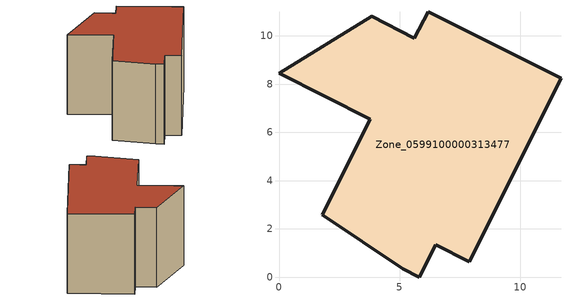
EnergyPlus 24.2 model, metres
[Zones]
Zone_0599100000313477
 floor ground (C_G): 3.84,10.81 5.6,9.9 6.18,11 11.69,8.24 7.88,0.65 6.5,1.34 5.82,0 5.13,0.35 1.8,2.59 3.79,6.54 0,8.45 z0
 wall outside (C_F): 5.6,9.9 3.84,10.81 0,8.45 3.79,6.54 1.8,2.59 5.13,0.35 5.82,0 6.5,1.34 7.88,0.65 11.69,8.24 6.18,11 5.6,9.9 z0:8.56
 roof outside (C_R): 5.13,0.35 5.82,0 6.5,1.34 7.88,0.65 11.69,8.24 6.18,11 5.6,9.9 3.84,10.81 0,8.45 3.79,6.54 1.8,2.59 z8.56
[BUILDING]
Pand.0599100000313477: North Axis=0; Terrain=City; Loads Convergence Tolerance Value=0.04; Temperature Convergence Tolerance Value=0.4; Solar Distribution=FullExterior; Maximum Number of Warmup Days=25; Minimum Number of Warmup Days=1
[Site:Location]
Rotterdam.The.Hague.AP_ZH_NLD Design_Conditions: Latitude=51.96; Longitude=4.45; Time Zone=1; Elevation=-4.5
[SITE:GROUNDTEMPERATURE:BUILDINGSURFACE]
18, 18, 18, 18, 18, 18, 18, 18, 18, 18, 18, 18
[MATERIAL] Thermal Absorptance=0.9; Solar Absorptance=0.7; Visible Absorptance=0.7
Name | Roughness | Thickness | Conductivity | Density | Specific Heat
G.TC.1992-2005 | MediumSmooth | 0.15 | 0.06 | 540 | 1210
F.TC.1992-2005 | Rough | 0.3 | 0.12 | 1920 | 840
R.TC.1992-2005 | MediumRough | 0.2 | 0.08 | 1500 | 1000
[CONSTRUCTION]
C_G: G.TC.1992-2005
C_F: F.TC.1992-2005
C_R: R.TC.1992-2005
[ZONE]
Zone_0599100000313477: Type=1; Multiplier=1; Ceiling Height=Autocalculate; Volume=Autocalculate; Floor Area=autocalculate; Part of Total Floor Area=Yes
[ZONEINFILTRATION:DESIGNFLOWRATE]
Infil_Zone_0599100000313477: Zone or ZoneList or Space or SpaceList=Zone_0599100000313477; Schedule=AlwaysOn; Design Flow Rate Calculation Method=Flow/Area; Flow Rate per Floor Area=0.0015; Constant Term Coefficient=1; Temperature Term Coefficient=0; Velocity Term Coefficient=0; Velocity Squared Term Coefficient=0
[HVACTEMPLATE:ZONE:IDEALLOADSAIRSYSTEM]
Zone_0599100000313477: Maximum Heating Supply Air Temperature=50; Minimum Cooling Supply Air Temperature=13; Maximum Heating Supply Air Humidity Ratio=0.0156; Minimum Cooling Supply Air Humidity Ratio=0.0077; Heating Limit=NoLimit; Cooling Limit=NoLimit; Dehumidification Control Type=ConstantSensibleHeatRatio; Cooling Sensible Heat Ratio=0.7; Dehumidification Setpoint=60; Humidification Control Type=None; Humidification Setpoint=30; Outdoor Air Method=None; Outdoor Air Flow Rate per Person=0.00944; Outdoor Air Flow Rate per Zone Floor Area=0; Outdoor Air Flow Rate per Zone=0; Demand Controlled Ventilation Type=None; Outdoor Air Economizer Type=NoEconomizer; Heat Recovery Type=None; Sensible Heat Recovery Effectiveness=0.7; Latent Heat Recovery Effectiveness=0.65
[ZONECONTROL:THERMOSTAT]
ThermostatControl_Zone_0599100000313477: Zone or ZoneList=Zone_0599100000313477; Control Type Schedule=DualSetpointControlType; Control 1=Thermostat_Zone_0599100000313477; Temperature Difference Between Cutout And Setpoint=0
[THERMOSTATSETPOINT:DUALSETPOINT]
Thermostat_Zone_0599100000313477: Heating Setpoint Temperature Schedule=HeatingSetpoint_Zone_0599100000313477; Cooling Setpoint Temperature Schedule=CoolingSetpoint_Zone_0599100000313477
[SCHEDULE:COMPACT]
HeatingSetpoint_Zone_0599100000313477: Through: 12/31, For: AllDays, Until: 24:00, 21
CoolingSetpoint_Zone_0599100000313477: Through: 12/31, For: AllDays, Until: 24:00, 24
DualSetpointControlType: Through: 12/31, For: AllDays, Until: 24:00, 4
AlwaysOn: Through: 12/31, For: AllDays, Until: 24:00, 1
